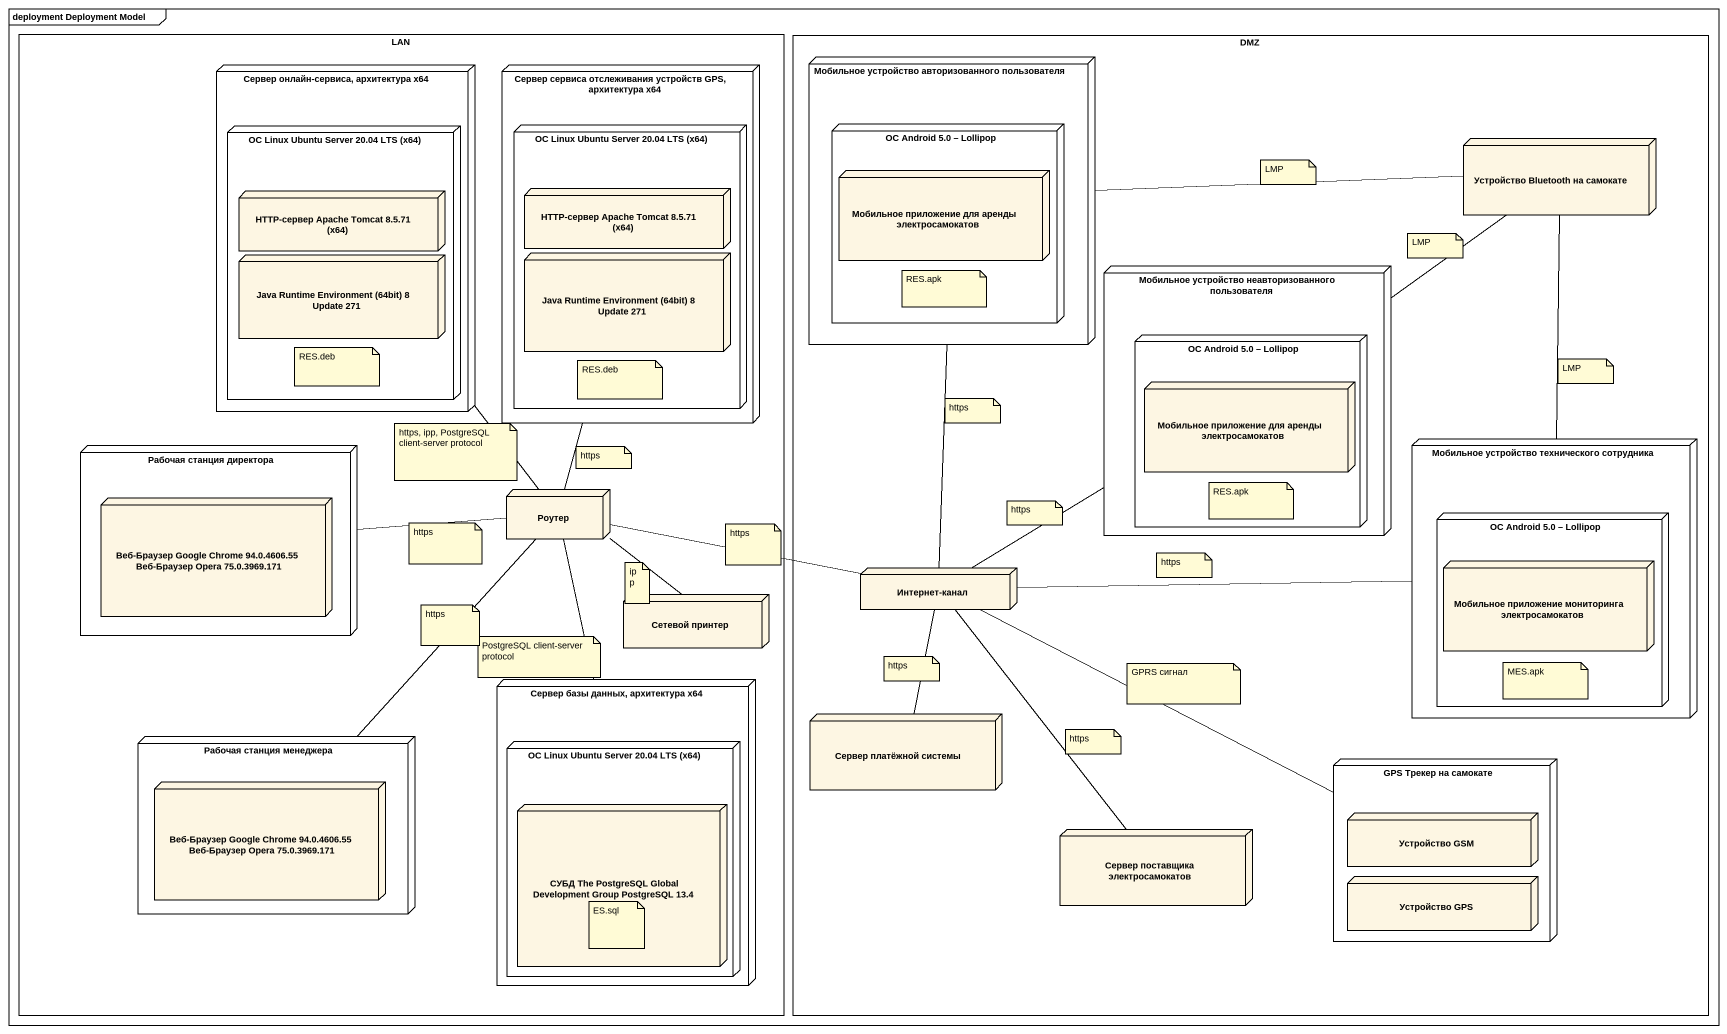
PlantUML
@startuml
mainframe deployment Deployment Model
rectangle LAN {
  node "Сервер онлайн-сервиса, архитектура х64" as Сервер_онлайн_сервиса {
    node "ОС Linux Ubuntu Server 20.04 LTS (x64)" as ОС_Linux_Ubuntu_Server_20 {
      node "HTTP-сервер Apache Tomcat 8.5.71 (x64)" as HTTP_сервер_Apache_Tomcat_8
      node "Java Runtime Environment (64bit) 8 Update 271" as Java_Runtime_Environment
    }
  }
  node "Сервер сервиса отслеживания устройств GPS, архитектура х64" as Сервер_сервиса_отслеживания {
    node "ОС Linux Ubuntu Server 20.04 LTS (x64)" as ОС_Linux_Ubuntu_Server_20_2 {
      node "HTTP-сервер Apache Tomcat 8.5.71 (x64)" as HTTP_сервер_Apache_Tomcat_8_2
      node "Java Runtime Environment (64bit) 8 Update 271" as Java_Runtime_Environment_2
    }
  }
  node "Рабочая станция директора" as Рабочая_станция_директора {
    node "Веб-Браузер Google Chrome 94.0.4606.55 Веб-Браузер Opera 75.0.3969.171" as Веб_Браузер_Google_Chrome
  }
  node Роутер
  node "Сетевой принтер" as Сетевой_принтер
  node "Сервер базы данных, архитектура х64" as Сервер_базы_данных {
    node "ОС Linux Ubuntu Server 20.04 LTS (x64)" as ОС_Linux_Ubuntu_Server_20_3 {
      node "СУБД The PostgreSQL Global Development Group PostgreSQL 13.4" as СУБД_The_PostgreSQL_Global
    }
  }
  node "Рабочая станция менеджера" as Рабочая_станция_менеджера {
    node "Веб-Браузер Google Chrome 94.0.4606.55 Веб-Браузер Opera 75.0.3969.171" as Веб_Браузер_Google_Chrome_2
  }
}
rectangle DMZ {
  node "Мобильное устройство авторизованного пользователя" as Мобильное_устройство {
    node "ОС Android 5.0 – Lollipop" as ОС_Android_5_0_Lollipop {
      node "Мобильное приложение для аренды электросамокатов" as Мобильное_приложение_для
    }
  }
  node "Устройство Bluetooth на самокате" as Устройство_Bluetooth_на
  node "Мобильное устройство неавторизованного пользователя" as Мобильное_устройство_2 {
    node "ОС Android 5.0 – Lollipop" as ОС_Android_5_0_Lollipop_2 {
      node "Мобильное приложение для аренды электросамокатов" as Мобильное_приложение_для_2
    }
  }
  node "Мобильное устройство технического сотрудника" as Мобильное_устройство_3 {
    node "ОС Android 5.0 – Lollipop" as ОС_Android_5_0_Lollipop_3 {
      node "Мобильное приложение мониторинга электросамокатов" as Мобильное_приложение
    }
  }
  node "Интернет-канал" as Интернет_канал
  node "Сервер платёжной системы" as Сервер_платёжной_системы
  node "GPS Трекер на самокате" as GPS_Трекер_на_самокате {
    node "Устройство GSM" as Устройство_GSM
    node "Устройство GPS" as Устройство_GPS
  }
  node "Сервер поставщика электросамокатов" as Сервер_поставщика
}
Устройство_Bluetooth_на -left- Мобильное_устройство
Устройство_Bluetooth_на -- Мобильное_устройство_2
Устройство_Bluetooth_на -- Мобильное_устройство_3
Роутер -up- Сервер_онлайн_сервиса
Роутер -up- Сервер_сервиса_отслеживания
Роутер -left- Рабочая_станция_директора
Роутер -right- Интернет_канал
Роутер -- Сетевой_принтер
Роутер -- Сервер_базы_данных
Роутер -- Рабочая_станция_менеджера
Интернет_канал -up- Мобильное_устройство
Интернет_канал -up- Мобильное_устройство_2
Интернет_канал -right- Мобильное_устройство_3
Интернет_канал -- Сервер_платёжной_системы
GPS_Трекер_на_самокате -left- Интернет_канал
Сервер_поставщика -up- Интернет_канал
note as N1
  LMP
end note
note as N2
  LMP
end note
note as N3
  RES.apk
end note
note as N4
  RES.deb
end note
note as N5
  RES.deb
end note
note as N6
  LMP
end note
note as N7
  https, ipp, PostgreSQL client-server protocol
end note
note as N8
  https
end note
note as N9
  https
end note
note as N10
  https
end note
note as N11
  RES.apk
end note
note as N12
  https
end note
note as N13
  https
end note
note as N14
  ipp
end note
note as N15
  https
end note
note as N16
  https
end note
note as N17
  PostgreSQL client-server protocol
end note
note as N18
  https
end note
note as N19
  GPRS сигнал
end note
note as N20
  MES.apk
end note
note as N21
  https
end note
note as N22
  ES.sql
end note
@enduml
